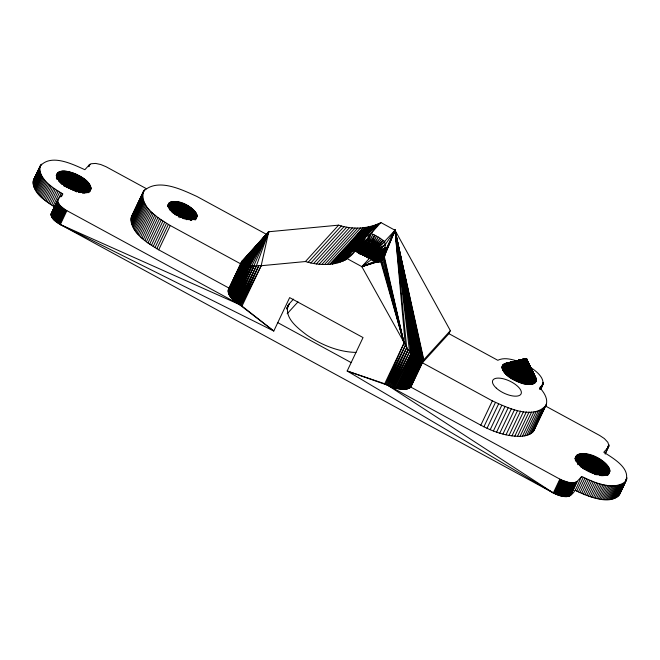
<?xml version="1.0" encoding="UTF-8"?>
<svg xmlns="http://www.w3.org/2000/svg" width="660" height="660" viewBox="0 0 660 660"><rect width="100%" height="100%" fill="white"/><g stroke="black" fill="none" stroke-linecap="round" stroke-linejoin="round"><path stroke-width="0.99" d="M90.94 188.529C89.719 180.568 81.007 176.492 74.407 173.473C69.267 171.749 59.235 168.193 56.694 175.139C57.923 183.1 66.627 187.184 73.227 190.195C78.367 191.911 88.407 195.475 90.94 188.529L89.628 191.285M376.34 261.946L381.307 253.019L385.39 250.528L384.739 241.543L378.345 237.121L371.019 233.401C363.957 239.349 354.742 241.469 347.3 246.642C344.281 248.911 348.529 250.907 350.732 250.033L355.385 250.536C362.67 254.834 370.367 259.034 378.436 261.368C384.037 261.698 385.498 254.884 385.39 250.528L395.026 230.257L380.902 222.56C367.917 229.16 352.341 229.655 338.613 225.151L268.719 231.751L242.171 260.857C239.217 268.95 257.804 265.048 261.187 265.724L305.432 261.541C322.113 266.599 344.652 266.558 355.385 250.536L345.361 260.073L352.811 250.627L342.928 261.071L351.673 250.421L351.417 250.792L350.732 250.033L337.887 262.705L348.34 250.008L335.28 263.307L347.028 249.628L332.665 263.802L346.261 248.044L329.975 264.165L363.165 227.774L348.241 245.875L346.764 249.645L348.241 245.875L365.846 227.419L352.679 243.433L349.99 250.115M502.029 367.463L502.681 365.211L505.23 363.52L526.358 358.537L535.714 377.701C538.593 386.1 525.756 385.151 521.087 382.99C513.579 380.143 504.133 375.977 502.029 367.463L526.358 358.537L535.912 378.188M545.713 406.131L599.676 435.468L604.304 438.529L607.843 442.291L608.949 445.657L608.231 447.381L603.801 452.232C612.851 458.056 632.115 468.847 625.168 482.006C611.952 490.858 594.487 482.493 581.691 476.479C577.723 483.005 574.967 498.118 564.374 496.567C560.48 496.155 556.743 494.769 553.311 492.938L347.168 370.994L363.041 337.565L289.658 297.611L273.784 331.039L242.022 306.083C236.297 302.511 225.357 296.241 229.193 288.197L158.705 249.826C147.139 242.566 129.063 232.452 131.538 216.455L143.484 191.301C157.765 177.565 181.723 189.618 196.795 196.408L267.275 234.778M242.096 262.391L240.735 263.885L170.255 225.514C158.705 218.245 139.425 207.487 143.484 191.301M54.623 206.893C45.523 200.92 31.408 192.654 33.553 179.949L40.103 166.138C51.183 153.376 72.435 164.158 84.868 169.702L89.29 164.851L91.146 163.754L95.626 163.424L100.732 164.513L106.062 166.732L146.487 188.735M61.438 196.721L62.749 193.957C53.105 187.902 38.057 179.479 40.103 166.138M525.946 384.145L526.358 358.537L505.758 363.371M197.035 216.109C195.855 207.199 173.753 195.649 168.283 204.872C169.463 213.79 191.573 225.34 197.035 216.109L195.269 219.829M553.311 492.938L387.659 385.242L347.168 370.994L384.714 383.765L388.641 385.696L559.861 479.127L553.311 492.938L60.316 224.532C56.504 222.148 49.228 217.99 51.769 212.619M241.37 262.235L268.719 231.751L256.311 266.046L238.351 303.872L65.026 209.641L60.027 205.565L57.684 201.564L58.138 199.056L62.749 193.957M576.056 456.159C575.165 468.319 600.641 480.356 609.592 472.197C610.615 460.754 580.998 445.954 575.017 458.353M541.002 388.385C547.355 379.954 537.166 371.753 530.747 367.537M355.055 250.784L359.551 240.364C366.613 240.157 395.29 257.136 376.959 261.723L378.436 261.368L376.043 261.591M525.17 384.021L526.358 358.537L505.23 363.52M356.087 250.784L360.575 240.578L376.109 224.68L365.128 237.121L364.823 241.824L359.444 253.861M524.37 383.856L526.358 358.537L506.294 363.248M523.562 383.674L526.358 358.537L504.768 363.693M575.132 490.289C585.898 495.487 614.212 508.291 620.433 491.543M522.745 383.468L526.358 358.537L506.847 363.149M371.712 259.867L377.553 249.001L395.026 230.257L406.709 347.663L388.641 385.696C395.381 388.228 404.316 391.842 410.825 387.09L480.818 425.188C492.137 431.219 504.578 435.773 517.498 436.334C524.271 436.672 534.402 434.948 535.202 426.632M533.791 430.864L546.043 405.248C548.46 398.747 543.807 392.287 539.773 387.577L542.726 384.755L540.738 388.888M521.92 383.237L526.358 358.537L504.322 363.874M521.087 382.99L526.358 358.537L507.457 363.082M242.022 306.083L261.187 265.724L268.719 231.751L241.329 262.556M520.253 382.709L526.358 358.537L503.927 364.105M519.395 382.412L526.358 358.537L509.718 362.769M356.779 251.98L362.274 238.788L373.618 225.563L358.545 240.817L354.131 251.113M358.462 253.523L365.128 237.121L378.543 223.682L364.823 241.824L359.287 253.803M518.562 382.09L526.358 358.537L503.563 364.353M517.729 381.752L526.358 358.537L503.225 364.609M363.338 255.486L369.097 243.606L374.764 235.15L371.159 244.662L365.533 256.608M346.195 248.902L346.912 247.013M346.995 250.28L348.826 245.479L365.846 227.419L351.813 243.845L349.107 250.486M347.737 246.262L346.269 250.074L347.737 246.262L363.165 227.774M347.292 250.759L349.478 245.083L365.846 227.419L350.98 244.266L348.332 250.849M350.204 244.67L347.977 250.387L350.204 244.67L365.846 227.419M346.995 250.198L348.826 245.479L346.954 250.214M347.242 250.775L349.478 245.083M348.719 250.016L350.98 244.266M350.608 250.552L353.603 243.004L368.47 226.916L355.525 242.129L351.599 251.559M349.173 250.478L351.813 243.845M354.544 242.575L351.499 250.198L354.544 242.575L368.47 226.916L352.679 243.433M351.714 251.575L355.525 242.129L371.068 226.314L358.545 240.817L354.263 251.138M350.526 250.552L353.603 243.004M352.63 251.237L356.532 241.692L352.597 251.039M379.739 261.533L382.808 256.154L384.912 255.09L395.026 230.257L450.351 330.643L448.915 333.671L422.375 362.777L492.36 400.876C506.896 407.492 533.115 420.395 546.043 405.248M353.636 250.726L357.538 241.263L371.068 226.314M516.887 381.389L526.358 358.537L513.414 361.969M355.187 250.808L359.551 240.364L373.618 225.563M379.129 261.739L382.635 255.56L385.102 254.05L395.026 230.257L423.811 359.749L410.825 387.09M353.521 250.709L357.538 241.263M356.136 251.006L360.575 240.578M357.893 252.293L362.678 241.123L365.128 237.121M378.378 261.987L382.396 254.95L385.25 252.953L395.026 230.257L423.464 360.071L410.471 387.436M361.399 254.611L371.019 233.401L380.902 222.56M357.745 252.244L362.678 241.123L362.274 238.788M347.721 258.951L361.845 266.64L408.119 349.759L391.669 386.917L409.563 351.722L395.026 230.257L385.135 244.802L379.013 250.338L373.642 260.279M66.874 210.721L60.316 224.532L273.784 331.039L239.233 304.441L258.695 265.914L241.073 305.547L261.187 265.724M379.813 261.467L382.808 256.154L384.673 256.047L382.957 257.293L380.952 260.824L382.957 257.293L384.4 256.921L404.002 343.142L385.679 384.277L405.339 345.46L395.026 230.257L385.341 251.782L382.107 254.314L378.089 261.385M228.096 291.274L241.436 263.167L268.719 231.751L249.892 265.997L234.333 300.853L268.719 231.751L241.354 262.878L228.104 290.771M356.639 251.947L361.622 240.834M358.298 253.473L363.734 241.453M360.426 254.224L365.896 242.22L371.019 233.401L368.033 243.111L362.53 255.107M516.062 381.018L526.358 358.537L536.06 378.65M357.596 252.202L362.678 241.123M363.495 255.56L372.908 234.25L362.373 255.04M360.261 254.158L365.896 242.22M540.062 389.35L541.373 386.562L540.045 389.293M540.721 388.938L542.47 385.25M33.289 180.683L40.887 164.794M33.107 181.459L39.666 167.648M33.553 179.949L41.374 164.175M33.008 182.267L39.567 168.457M33 183.109L39.559 169.298M33.066 183.975L39.625 170.164M33.206 184.866L39.757 171.055M33.445 185.79L40.004 171.98M33.751 186.731L40.309 172.92M34.147 187.704L40.706 173.893M34.617 188.686L41.167 174.875M35.17 189.692L41.728 175.882M35.805 190.699L42.355 176.888M36.506 191.73L43.065 177.928M37.29 192.778L43.849 178.967M38.131 193.809L44.682 180.007M39.047 194.865L45.606 181.054M40.037 195.913L46.596 182.102M41.093 196.969L47.652 183.158M42.215 198.017L48.774 184.206M43.387 199.056L49.945 185.245M44.633 200.087L51.191 186.285M56.265 175.486L57.346 173.316M56.29 175.774L57.601 173.011M56.578 175.477L57.89 172.714M56.479 176.137L58.228 172.458M56.405 176.814L58.583 172.21M56.364 177.507L58.987 171.988M56.372 178.241L59.433 171.798M45.919 201.11L52.478 187.3M56.834 178.068L59.895 171.625M56.925 178.843L60.415 171.476M57.024 179.644L60.959 171.361M57.577 179.545L61.512 171.254M47.264 202.125L53.823 188.314M58.187 179.47L62.122 171.188M58.377 180.345L62.741 171.146M58.591 181.252L63.401 171.121M48.65 203.115L55.209 189.304M59.284 181.261L64.094 171.138M59.54 182.209L64.787 171.154M60.266 182.267L65.513 171.22M50.086 204.088L56.644 190.286M60.588 183.274L66.264 171.303M61.339 183.381L67.023 171.41M51.562 205.045L58.121 191.243M61.694 184.437L67.815 171.55M62.485 184.594L68.599 171.699M53.072 205.978L59.631 192.167M63.286 184.775L69.407 171.889M63.665 185.905L70.224 172.095M51.15 213.7L57.973 199.328M51.092 214.022L58.328 198.808M51.051 214.335L61.182 193.083M71.049 172.326L64.49 186.128L75.108 190.938L81.667 177.136M51.043 214.665L57.601 200.855M51.076 215.02L57.634 201.209M51.125 215.366L57.684 201.564M51.224 215.746L57.783 201.935M65.323 186.392L71.882 172.582M51.348 216.125L57.907 202.315M51.505 216.505L58.063 202.694M51.694 216.901L58.245 203.09M66.157 186.664L72.715 172.854M51.917 217.305L58.476 203.494M52.156 217.709L58.715 203.899M66.998 186.953L73.557 173.143M52.437 218.122L58.996 204.311M52.759 218.542L59.318 204.732M67.848 187.275L74.407 173.473M53.097 218.955L59.656 205.144M53.468 219.376L60.027 205.565M68.689 187.621L75.24 173.811M53.864 219.797L60.423 205.986M54.277 220.209L60.835 206.398M69.523 187.976L76.081 174.166M54.73 220.63L61.289 206.819M70.348 188.347L76.906 174.537M55.201 221.05L61.759 207.24M55.704 221.463L62.254 207.652M71.173 188.743L77.731 174.933M56.215 221.875L62.774 208.065M71.981 189.156L78.54 175.345M56.752 222.272L63.302 208.461M72.781 189.577L79.34 175.766M57.304 222.667L63.855 208.857M57.874 223.063L64.424 209.253M73.582 190.022L80.141 176.212M58.468 223.451L65.026 209.641M74.357 190.468L80.908 176.665M59.087 223.822L65.645 210.012M59.705 224.185L66.256 210.375M82.401 177.606L75.842 191.416L76.56 191.903L83.119 178.093M88.415 166.7L89.29 164.851M88.935 166.254L89.809 164.414M89.207 166.064L90.082 164.216M77.69 191.482L83.812 178.588M78.358 191.977L84.48 179.091M79.01 192.505L85.132 179.611M80.066 192.101L85.75 180.13M80.66 192.621L86.344 180.65M81.65 192.217L86.897 181.17M82.178 192.745L87.425 181.698M82.673 193.264L87.92 182.218M83.581 192.877L88.39 182.754M84.001 193.396L88.803 183.265M84.818 192.992L89.191 183.785M85.618 192.588L89.554 184.305M85.932 193.099L89.867 184.808M86.641 192.679L90.139 185.32M87.318 192.25L90.371 185.806M87.516 192.737L90.569 186.293M88.102 192.283L90.725 186.763M88.209 192.745L90.832 187.217M89.174 191.359L90.923 187.671M89.199 191.779L90.948 188.1M89.578 191.689L90.89 188.925M89.488 192.068L90.799 189.304M131.225 217.338L144.004 190.517M131.002 218.262L142.543 193.949M135.193 209.583L139.045 201.481M141.182 196.977L144.598 189.775M130.878 219.219L142.428 194.906M130.87 220.234L142.411 195.921M130.936 221.265L142.477 196.952M131.117 222.346L142.667 198.033M131.406 223.459L142.948 199.147M131.777 224.582L143.319 200.277M132.248 225.745L143.798 201.432M132.817 226.933L144.358 202.62M133.469 228.129L145.018 203.816M134.227 229.35L145.769 205.037M135.077 230.587L146.619 206.275M136.001 231.825L147.551 207.512M137.032 233.087L148.574 208.774M138.138 234.341L149.68 210.029M139.318 235.603L150.859 211.291M140.588 236.866L152.13 212.553M141.933 238.12L153.475 213.807M143.335 239.365L154.886 215.053M144.82 240.611L156.37 216.298M146.363 241.84L157.913 217.528M147.98 243.045L159.522 218.732M167.755 205.466L168.828 203.338M168.16 204.946L169.042 203.082M149.647 244.241L161.197 219.928M167.962 205.631L169.282 202.834M167.78 206.332L169.546 202.612M168.102 206.126L169.868 202.405M168.003 206.877L170.206 202.232M168.366 206.712L170.577 202.059M168.77 206.572L170.973 201.919M168.754 207.372L171.402 201.795M168.754 208.197L171.847 201.688M151.371 245.421L162.913 221.108M169.232 208.123L172.326 201.613M169.315 208.989L172.846 201.556M169.389 209.888L173.365 201.514M169.933 209.863L173.91 201.49M153.145 246.559L164.686 222.255M170.511 209.872L174.487 201.498M170.668 210.829L175.081 201.531M171.262 210.87L175.684 201.572M171.451 211.876L176.311 201.646M154.96 247.681L166.501 223.369M172.087 211.967L176.946 201.737M172.755 212.083L177.614 201.853M172.978 213.139L178.274 201.985M156.816 248.77L168.358 224.458M173.654 213.296L178.951 202.142M174.347 213.469L179.644 202.315M174.587 214.591L180.328 202.505M175.304 214.805L181.038 202.719M158.705 249.826L170.255 225.514M176.005 215.036L181.748 202.95M176.707 215.292L182.449 203.206M177.416 215.556L183.15 203.47M178.109 215.837L183.851 203.75M178.381 217.074L184.561 204.055M179.512 216.455L185.245 204.361M179.767 217.717L185.947 204.699M180.889 217.132L186.631 205.045M181.566 217.495L187.308 205.408M182.226 217.858L187.968 205.771M182.886 218.245L188.62 206.159M183.95 217.701L189.247 206.539M184.124 219.029L189.865 206.943M185.171 218.51L190.468 207.347M185.757 218.93L191.054 207.768M186.318 219.351L191.614 208.197M186.862 219.78L192.159 208.618M187.836 219.293L192.687 209.063M188.314 219.722L193.165 209.5M189.23 219.236L193.644 209.938M189.676 219.681L194.089 210.383M190.088 220.118L194.502 210.82M190.484 220.564L194.898 211.266M191.276 220.077L195.253 211.703M191.606 220.506L195.575 212.132M192.786 219.079L195.88 212.57M193.042 219.499L196.136 212.99M193.718 218.996L196.367 213.419M193.924 219.409L196.573 213.832M194.081 219.813L196.73 214.236M194.667 219.285L196.87 214.632M194.758 219.673L196.96 215.028M195.244 219.112L197.01 215.391M195.277 219.483L197.043 215.762M195.401 219.772L197.002 216.447M195.781 219.236L196.936 216.777M228.269 289.822L241.651 261.566M228.162 290.284L242.171 260.857M228.137 291.802L241.593 263.464L268.719 231.751L237.493 303.278L256.311 266.046L239.233 304.441L60.316 224.532M228.228 292.339L241.808 263.744L268.719 231.751L268.001 233.269M228.368 292.891L242.08 264.008L268.719 231.751L248.944 265.922L232.955 299.59M228.55 293.452L242.418 264.256L268.719 231.751L248.053 265.84L232.32 298.963M228.781 294.03L242.814 264.495L268.719 231.751L247.22 265.716L231.734 298.328M229.078 294.624L243.276 264.726L268.719 231.751L246.427 265.601L231.181 297.701M229.399 295.226L243.787 264.932L268.719 231.751L245.677 265.46L230.67 297.074M229.779 295.837L244.365 265.122L268.719 231.751L245 265.295L230.208 296.455M233.632 300.234L249.892 265.997M235.075 301.463L251.873 266.087L235.851 302.082L254.026 266.096L236.651 302.684M240.141 304.994L258.695 265.914M286.976 307.849L288.775 304.334L293.469 299.12M286.654 308.806L288.775 304.334M286.861 308.938L289.418 303.567M384.714 383.765L404.002 343.142L384.07 257.722L382.94 257.829L380.894 261.385M386.669 384.772L405.339 345.46L387.659 385.242L406.709 347.663L389.656 386.125L408.119 349.759C411.667 353.867 417.293 363.445 423.811 359.749L450.351 330.643M390.662 386.529L408.119 349.759M392.683 387.272L409.563 351.722L393.682 387.601L410.99 353.537L395.026 230.257L423.093 360.335L410.075 387.742M394.672 387.899L410.99 353.537M395.678 388.179L411.724 354.387L395.026 230.257L422.68 360.558L409.629 388.039M396.652 388.426L412.442 355.187L395.026 230.257L421.798 360.797L408.631 388.542M397.625 388.649L413.152 355.93L395.026 230.257L421.311 360.83L408.053 388.74M398.574 388.839L413.861 356.639L395.026 230.257L420.255 360.707L406.791 389.062M399.514 388.996L414.562 357.299L395.026 230.257L419.694 360.558L406.106 389.177M400.422 389.128L415.255 357.901L395.026 230.257L419.108 360.36L405.388 389.268M401.321 389.227L415.94 358.438L395.026 230.257L418.514 360.088L404.638 389.317M402.196 389.301L416.608 358.933L395.026 230.257L417.904 359.758L403.854 389.342M403.029 389.334L417.26 359.37L395.026 230.257M407.451 388.921L420.799 360.805M409.159 388.303L422.26 360.707M480.818 425.188L492.36 400.876M483.895 426.797L495.437 402.493M487.022 428.307L498.564 403.994M490.19 429.709L501.74 405.397M493.391 430.988L504.933 406.675M496.584 432.151L508.126 407.839M499.777 433.183L511.318 408.87M502.92 434.074L514.47 409.761M506.014 434.824L517.556 410.512M509.041 435.435L520.591 411.122M511.97 435.88L523.52 411.568M514.8 436.186L526.35 411.873M517.498 436.334L529.048 412.022M542.289 384.31L543.139 382.519M540.986 387.618L543.122 383.113M520.063 436.334L531.613 412.022M522.472 436.169L534.014 411.856M524.692 435.839L536.233 411.526M526.738 435.377L538.288 411.064M528.577 434.75L540.119 410.438M530.227 433.983L541.769 409.67M531.638 433.076L543.18 408.763M532.826 432.028L544.368 407.723M534.971 428.15L546.513 403.837M553.938 493.259L560.497 479.457L559.861 479.127M554.59 493.589L561.148 479.779L560.497 479.457M555.25 493.911L561.808 480.101L568.458 482.369L574.126 482.732L577.021 481.553L581.691 476.479M555.918 494.216L562.477 480.406M556.594 494.497L563.153 480.686M557.263 494.769L563.821 480.959M575.207 458.287L576.518 455.524M557.931 495.016L564.481 481.214M575.066 458.914L576.815 455.235M575.388 458.651L577.137 454.971M575.322 459.335L577.508 454.732M575.297 460.036L577.921 454.509M558.607 495.256L565.158 481.445M575.735 459.838L578.35 454.319M575.759 460.589L578.82 454.146M559.267 495.487L565.826 481.676M575.842 461.365L579.34 453.997M559.944 495.685L566.503 481.874M576.386 461.241L579.876 453.874M576.518 462.066L580.453 453.783M560.604 495.866L567.163 482.064M577.112 461.992L581.047 453.709M561.256 496.031L567.814 482.221M577.302 462.866L581.666 453.659M561.899 496.18L568.458 482.369M577.516 463.765L582.326 453.643M562.543 496.303L569.101 482.493M577.756 464.689L583.003 453.643M563.161 496.419L569.712 482.608M578.465 464.722L583.712 453.676M563.772 496.51L570.331 482.699M579.191 464.78L584.438 453.733M564.374 496.567L570.933 482.765M564.952 496.617L571.51 482.806M579.496 465.779L585.181 453.816M565.513 496.642L572.071 482.831M580.264 465.894L585.948 453.931M566.057 496.642L572.616 482.831M566.577 496.625L573.136 482.823M580.602 466.95L586.723 454.055M567.08 496.592L573.631 482.782M567.567 496.543L574.126 482.732M581.402 467.107L587.524 454.22M568.012 496.452L574.571 482.641M582.211 467.296L588.332 454.402M568.45 496.361L575.009 482.551M568.854 496.237L575.404 482.435M569.225 496.106L575.784 482.295M582.59 468.418L589.149 454.608M569.58 495.949L576.139 482.138M569.918 495.776L576.469 481.965M570.199 495.577L576.757 481.767M570.463 495.363L577.021 481.553M570.702 495.148L577.261 481.338M589.974 454.839L583.415 468.649L590.098 471.257L595.485 474.424L602.044 460.614M584.248 468.905L590.807 455.095M585.082 469.178L591.64 455.375M585.923 469.474L592.482 455.664M586.773 469.796L593.332 455.986M576.724 491.139L583.283 477.329M587.606 470.135L594.165 456.324M588.431 470.489L594.99 456.679M578.366 491.964L584.925 478.154M589.273 470.869L595.832 457.058M580 492.748L586.558 478.937M590.098 471.257L596.656 457.446M590.906 471.669L597.465 457.858M591.723 472.098L598.282 458.287M581.666 493.498L588.217 479.688M592.507 472.535L599.065 458.733M593.282 472.989L599.833 459.178M583.341 494.216L589.9 480.406M594.033 473.459L600.592 459.649M594.767 473.938L601.318 460.127M585.007 494.893L591.566 481.082M608 446.465L608.875 444.626M606.738 449.584L608.487 445.896M606.771 449.93L608.52 446.251M605.17 453.824L608.949 445.657M605.236 453.956L608.833 446.284M596.178 474.919L602.737 461.109M586.699 495.528L593.257 481.717M597.3 474.507L603.421 461.62M597.935 475.018L604.057 462.132M588.373 496.122L594.932 482.311M598.991 474.614L604.676 462.643M599.585 475.134L605.269 463.163M590.057 496.683L596.615 482.872M600.138 475.654L605.822 463.683M601.103 475.258L606.35 464.211M601.598 475.786L606.845 464.739M591.723 497.178L598.273 483.367M602.489 475.39L607.299 465.259M602.918 475.909L607.728 465.787M603.743 475.505L608.116 466.298M593.373 497.64L599.932 483.838M604.543 475.109L608.47 466.826M604.857 475.612L608.792 467.329M605.558 475.192L609.056 467.824M595.015 498.061L601.573 484.25M606.235 474.771L609.295 468.328M606.433 475.258L609.493 468.806M607.027 474.804L609.65 469.276M607.15 475.266L609.774 469.747M607.645 474.787L609.832 470.184M596.623 498.424L603.182 484.613M607.794 475.307L609.881 470.621M608.553 473.806L609.865 471.042M608.421 474.589L609.815 471.446M598.216 498.737L604.774 484.935M599.767 499.001L606.317 485.191M601.293 499.216L607.852 485.413M602.794 499.389L609.345 485.579M604.238 499.505L610.789 485.694M605.649 499.57L612.208 485.76M607.002 499.579L613.561 485.776M608.314 499.546L614.872 485.735M609.568 499.447L616.126 485.636M610.78 499.315L617.331 485.504M611.911 499.117L618.469 485.306M612.991 498.869L619.542 485.059M614.014 498.58L620.573 484.77M614.963 498.242L621.522 484.432M615.846 497.846L622.396 484.036M616.638 497.401L623.197 483.59M617.364 496.922L623.923 483.112M618.04 496.394L624.599 482.584M625.243 481.412L626.992 477.733M618.61 495.817L625.168 482.006M620.334 492.343L626.893 478.533M619.13 495.206L626.711 479.308M619.534 494.546L626.439 480.034M131.538 216.455L133.056 214.087M364.444 256.03L374.764 235.15M542.165 385.721L540.424 389.359L543.048 383.683L540.837 388.253M540.721 388.822L542.916 384.236M361.234 254.546L366.96 242.649M366.448 257.128L376.571 236.107L371.159 244.662L365.219 256.443M367.785 256.748L373.156 245.817L378.345 237.121L372.174 245.231L366.3 257.045M364.287 255.948L370.144 244.117M369.633 257.977L375.037 247.054L381.703 239.266L374.113 246.427L368.065 258.126M368.659 257.309L374.113 246.427L380.061 238.177L373.156 245.817L367.653 256.674M515.237 380.63L526.358 358.537L536.167 379.112M370.425 258.555L375.911 247.69L383.262 240.397L376.761 248.341L370.978 259.264M288.255 305.159C283.874 317.955 297.866 328.152 306.685 334.975C321.238 344.759 338.242 352.036 355.979 352.407M369.047 258.786L375.037 247.054L383.262 240.397M371.2 259.149L376.761 248.341L384.739 241.543M372.718 260.461L378.304 249.67L385.135 244.802L377.553 249.001L371.827 259.966M370.202 258.671L375.911 247.69M373.733 260.37L379.013 250.338L385.358 247.805L380.267 251.683L375.309 260.626M369.27 258.002L375.037 247.054M372.512 260.576L378.304 249.67L372.405 260.477M374.344 260.989L379.682 251.014L385.358 247.805M375.952 261.409L380.82 252.351L385.39 249.2L380.267 251.683L375.383 260.708M376.398 262.02L381.307 253.019L385.341 251.782L381.727 253.663L377.231 261.665M374.261 260.906L379.682 251.014M375.895 261.335L380.82 252.351L385.39 250.528M377.281 261.731L381.727 253.663M514.429 380.218L526.358 358.537L535.714 377.701M378.427 262.102L382.396 254.95L385.102 254.05M378.13 261.451L382.107 254.314L385.25 252.953M379.145 261.789L382.635 255.56L384.912 255.09M375.829 261.253L380.82 252.351M378.403 262.045L382.396 254.95M379.921 262.02L382.924 256.732L384.673 256.047M380.935 261.343L382.94 257.829L384.4 256.921M380.919 260.873L382.957 257.293M379.855 262.086L382.924 256.732M382.693 258.802L381.166 261.426L382.693 258.802L383.707 258.448L404.002 343.142L380.572 261.113L379.83 261.195L381.2 260.873L404.002 343.142L382.841 259.652L382.181 259.661L383.295 259.083L382.462 259.24M513.612 379.789L526.358 358.537L536.258 379.566M512.828 379.351L526.358 358.537L534.526 375.68M512.061 378.898L526.358 358.537L536.283 379.995M511.302 378.427L526.358 358.537L533.313 373.75M510.576 377.949L526.358 358.537L536.266 380.416M350.732 250.033L340.436 261.946L351.673 250.421M509.85 377.462L526.358 358.537L536.225 380.82M346.723 249.43L332.665 263.802L346.195 248.366M346.483 249.191L332.665 263.802L346.211 248.663M347.416 249.785L335.28 263.307L347.845 249.925M305.432 261.541L338.613 225.151M308.129 262.35L341.311 225.959M310.843 263.018L344.033 226.636M313.582 263.579L346.772 227.188M316.33 264.016L349.519 227.626M319.085 264.305L352.267 227.923M321.832 264.47L355.014 228.088M324.563 264.503L357.745 228.112M327.286 264.396L360.467 228.013M287.166 313.756L297.982 301.9M376.959 261.723L379.186 261.368L361.845 266.64L369.93 257.779M332.665 263.802L346.31 248.935M349.47 250.107L337.887 262.705L350.089 250.09M509.14 376.967L526.358 358.537L532.034 371.365M508.472 376.464L526.358 358.537L536.135 381.2M329.975 264.165L346.409 247.714M34.815 177.986L35.417 177.416M507.837 375.944L526.358 358.537L528.759 364.18M507.218 375.433L526.358 358.537L536.003 381.571M506.624 374.913L526.358 358.537L535.829 381.917M506.071 374.393L526.358 358.537L535.623 382.247M505.543 373.865L526.358 358.537L527.422 361.342M378.436 261.368L361.845 266.64L372.075 259.124M505.057 373.337L526.358 358.537L535.375 382.561M504.595 372.817L526.358 358.537L535.078 382.841M504.166 372.289L526.358 358.537L527.373 361.424M503.778 371.778L526.358 358.537L534.74 383.105M503.415 371.258L526.358 358.537L534.385 383.353M503.11 370.747L526.358 358.537L527.241 361.317M384.07 257.722L382.849 258.332L381.323 260.989L382.849 258.332L383.707 258.448M502.837 370.252L526.358 358.537L533.973 383.567M502.598 369.757L526.358 358.537L533.536 383.765M502.409 369.278L526.358 358.537L527.159 361.408M502.243 368.8L526.358 358.537L533.057 383.93M377.644 261.286L361.845 266.64L375.936 260.898M502.12 368.338L526.358 358.537L532.554 384.079M502.062 367.892L526.358 358.537L532.026 384.211M382.841 259.652L381.406 260.378M361.845 266.64L376.81 261.137M502.029 367.034L526.358 358.537L531.44 384.301M519.824 360.764L526.358 358.537L526.705 360.442M502.079 366.638L526.358 358.537L530.846 384.376M502.161 366.25L526.358 358.537L530.227 384.417M519.907 360.575L526.358 358.537L529.567 384.442M502.301 365.887L526.358 358.537L528.891 384.433M404.002 343.142L381.793 260.551L380.416 260.956L381.2 260.873M516.664 361.399L526.358 358.537L528.182 384.4M502.474 365.541L526.358 358.537L526.474 360.442M502.681 365.211L526.358 358.537L527.456 384.343M513.942 361.993L526.358 358.537L526.705 384.26M502.945 364.897L526.358 358.537M379.186 261.368L377.743 261.649L380.572 261.113M378.485 261.533L379.896 261.277M380.952 260.692L381.793 260.551M508.093 363.041L509.429 363.025M518.034 361.292C511.648 359.312 504.166 357.151 497.797 360.286L448.915 333.671M561.148 479.779L561.808 480.101M277.769 322.641L351.161 362.596M532.76 373.593L533.247 374.121M533.726 374.641L534.146 375.161M529.559 366.061L530.764 368.882M347.3 246.642L346.211 249.496L347.3 246.642M540.878 386.933L540.004 388.798L540.878 386.933M541.786 386.149L540.474 388.93L541.786 386.149M496.328 388.129A15.691 6.682 25.4 0 0 520.74 394.424A15.691 6.682 25.4 0 0 503.671 378.865A15.691 6.682 25.4 0 0 496.328 388.129"/></g></svg>
